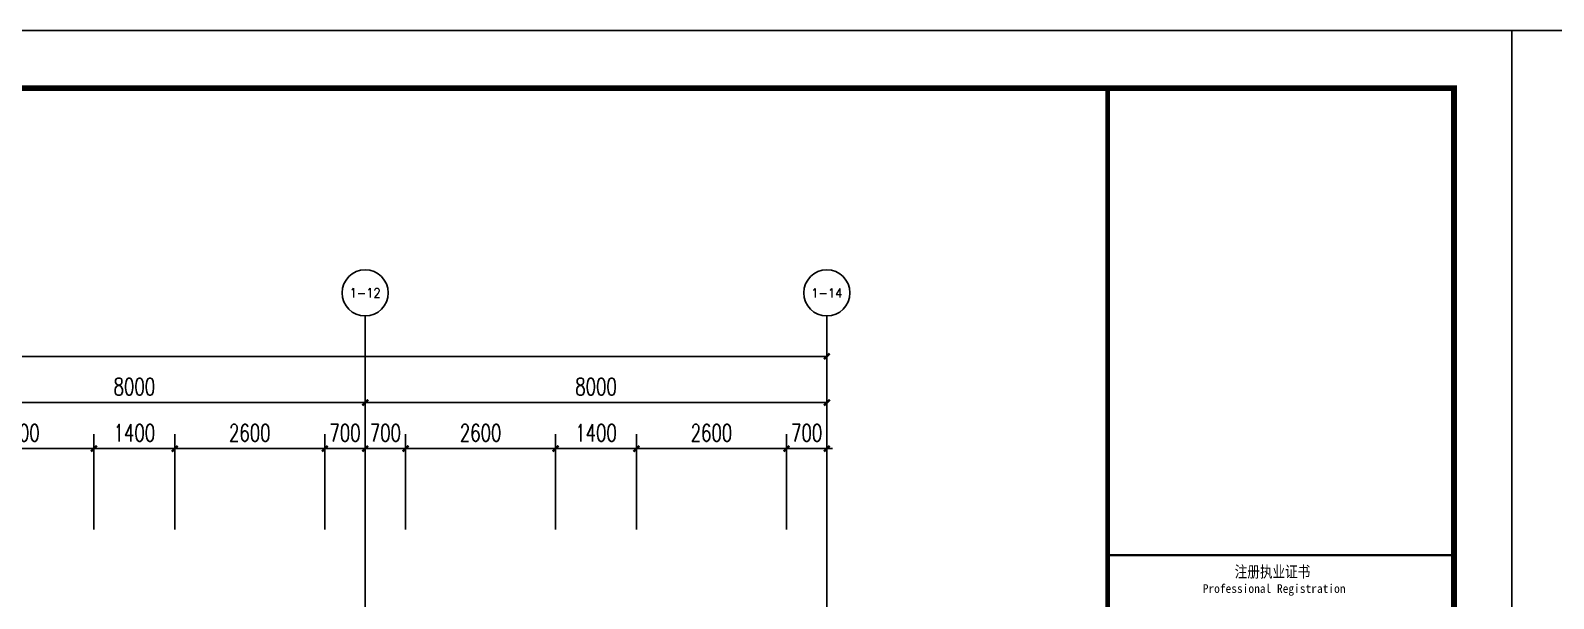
# Model space of a CAD drawing. Extents: x -6243262 to 3079315, y -2914302 to 172723.
# Drawn here: x -2521850 to -2495458, y -701201 to -691350 of the extents above; entities that cross this region are included whole.
import ezdxf
from ezdxf.enums import TextEntityAlignment as Align

# ---------------------------------------------------------------- set-up
doc = ezdxf.new("R2010")
doc.units = 0
doc.header["$LTSCALE"] = 1000
for name, color, linetype in [('AXIS', 3, 'Continuous'), ('AXIS_TEXT', 7, 'Continuous'), ('DOTE', 24, 'Continuous'), ('P-图框', 7, 'Continuous'), ('PUB_DIM', 3, 'Continuous'), ('PUB_TITLE', 4, 'Continuous')]:
    doc.layers.add(name, color=color, linetype=linetype)
doc.styles.add('_TCH_AXIS', font='COMPLEX', dxfattribs={"bigfont": 'GBCBIG'})
doc.styles.add('_TCH_DIM_T3', font='SIMPLEX', dxfattribs={"width": 0.705882, "bigfont": 'GBCBIG'})
doc.styles.add('COMPLEX', font='COMPLEX')
doc.styles.add('STYLE-ARIAL', font='')
doc.styles.add('图签', font='', dxfattribs={"width": 0.66})
doc.styles.get('STYLE-ARIAL').set_extended_font_data('NSimSun')
doc.styles.get('图签').set_extended_font_data('SimSun')
doc.dimstyles.new('_TCH_ARCH&&100', dxfattribs={"dimtxt": 297.5, "dimasz": 100, "dimexe": 250, "dimexo": 300, "dimgap": 126.25, "dimtad": 1, "dimdec": 0, "dimzin": 0, "dimdsep": 46, "dimtxsty": '_TCH_DIM_T3', "dimblk": 'ARCHTICK', "dimcen": 0.09, "dimclrt": 7, "dimazin": 2, "dimtfac": 1, "dimtdec": 0, "dimtix": 1, "dimtmove": 2, "dimatfit": 3, "dimfxl": 0, "dimtolj": 1, "dimtzin": 0, "dimarcsym": 0})

# ---------------------------------------------------------------- blocks, each defined once
blk = doc.blocks.new('TQ-A2')
at = {"layer": 'P-图框'}
for points, const_width in [([(-6000, 40000), (-6000, 0)], 80), ([(-6000, 31900), (0, 31900)], 40)]:
    blk.add_lwpolyline(points, dxfattribs=dict(at, const_width=const_width))
blk.add_lwpolyline([(-6000, 31900), (-6000, 0), (0, 0), (0, 31900)], close=True, dxfattribs=at)
for s, height, style, width, p in [('注册执业证书', 200, '图签', 0.8, (-3145, 31616)), ('Professional Registration', 150, 'STYLE-ARIAL', 0.97, (-3117, 31323))]:
    blk.add_text(s, height=height, dxfattribs=dict(at, style=style, width=width)).set_placement(p, align=Align.MIDDLE_CENTER)
blk = doc.blocks.new('_AXISO')
at = {"color": 0}
blk.add_circle((0, 0), 0.5, dxfattribs=at)
at = {"layer": 'AXIS_TEXT', "color": 0, "style": 'COMPLEX', "width": 1.041667}
blk.add_attdef('A', text='', height=0.56, dxfattribs=at).set_placement((-0.25, -0.28), (0.25, -0.28), align=Align.FIT)
blk = doc.blocks.new('_ArchTick')
at = {"color": 0, "linetype": 'ByBlock', "const_width": 0.4}
blk.add_lwpolyline([(-0.5, -0.5), (0.5, 0.5)], dxfattribs=at)
blk = doc.blocks.new('*D1028')
at = {"layer": 'Defpoints', "color": 0, "transparency": 16777216}
for p in [(-2508050, -698602), (-2508750, -700302), (-2508050, -700302)]:
    blk.add_point(p, dxfattribs=at)
at = {"layer": 'PUB_DIM', "color": 0, "lineweight": -2, "transparency": 16777216}
for p, q in [((-2508750, -698602), (-2508850, -698602)), ((-2508750, -700002), (-2508750, -698352)), ((-2508750, -698602), (-2508050, -698602)), ((-2508050, -700002), (-2508050, -698352)), ((-2508050, -698602), (-2507950, -698602))]:
    blk.add_line(p, q, dxfattribs=at)
at = {"layer": 'PUB_DIM', "color": 0, "lineweight": -2, "transparency": 16777216, "xscale": 100, "yscale": 100, "zscale": 100}
blk.add_blockref('_ArchTick', (-2508750, -698602), dxfattribs=at)
at = {"layer": 'PUB_DIM', "color": 0, "lineweight": -2, "transparency": 16777216, "xscale": 100, "yscale": 100, "zscale": 100, "rotation": 180}
blk.add_blockref('_ArchTick', (-2508050, -698602), dxfattribs=at)
at = {"layer": 'PUB_DIM', "color": 7, "transparency": 16777216, "insert": (-2508400, -698327), "char_height": 297.5, "attachment_point": 5, "style": '_TCH_DIM_T3'}
blk.add_mtext('\\A1;700', dxfattribs=at)
blk = doc.blocks.new('*D1029')
at = {"layer": 'Defpoints', "color": 0, "transparency": 16777216}
for p in [(-2508750, -698602), (-2511350, -700302), (-2508750, -700302)]:
    blk.add_point(p, dxfattribs=at)
at = {"layer": 'PUB_DIM', "color": 0, "lineweight": -2, "transparency": 16777216}
for p, q in [((-2511350, -700002), (-2511350, -698352)), ((-2511350, -698602), (-2508750, -698602)), ((-2508750, -700002), (-2508750, -698352))]:
    blk.add_line(p, q, dxfattribs=at)
at = {"layer": 'PUB_DIM', "color": 0, "lineweight": -2, "transparency": 16777216, "xscale": 100, "yscale": 100, "zscale": 100, "rotation": 180}
blk.add_blockref('_ArchTick', (-2511350, -698602), dxfattribs=at)
at = {"layer": 'PUB_DIM', "color": 0, "lineweight": -2, "transparency": 16777216, "xscale": 100, "yscale": 100, "zscale": 100}
blk.add_blockref('_ArchTick', (-2508750, -698602), dxfattribs=at)
at = {"layer": 'PUB_DIM', "color": 7, "transparency": 16777216, "insert": (-2510050, -698327), "char_height": 297.5, "attachment_point": 5, "style": '_TCH_DIM_T3'}
blk.add_mtext('\\A1;2600', dxfattribs=at)
blk = doc.blocks.new('*D1030')
at = {"layer": 'Defpoints', "color": 0, "transparency": 16777216}
for p in [(-2511350, -698602), (-2512750, -700302), (-2511350, -700302)]:
    blk.add_point(p, dxfattribs=at)
at = {"layer": 'PUB_DIM', "color": 0, "lineweight": -2, "transparency": 16777216}
for p, q in [((-2512750, -700002), (-2512750, -698352)), ((-2512750, -698602), (-2511350, -698602)), ((-2511350, -700002), (-2511350, -698352))]:
    blk.add_line(p, q, dxfattribs=at)
at = {"layer": 'PUB_DIM', "color": 0, "lineweight": -2, "transparency": 16777216, "xscale": 100, "yscale": 100, "zscale": 100, "rotation": 180}
blk.add_blockref('_ArchTick', (-2512750, -698602), dxfattribs=at)
at = {"layer": 'PUB_DIM', "color": 0, "lineweight": -2, "transparency": 16777216, "xscale": 100, "yscale": 100, "zscale": 100}
blk.add_blockref('_ArchTick', (-2511350, -698602), dxfattribs=at)
at = {"layer": 'PUB_DIM', "color": 7, "transparency": 16777216, "insert": (-2512050, -698327), "char_height": 297.5, "attachment_point": 5, "style": '_TCH_DIM_T3'}
blk.add_mtext('\\A1;1400', dxfattribs=at)
blk = doc.blocks.new('*D1031')
at = {"layer": 'Defpoints', "color": 0, "transparency": 16777216}
for p in [(-2512750, -698602), (-2515350, -700302), (-2512750, -700302)]:
    blk.add_point(p, dxfattribs=at)
at = {"layer": 'PUB_DIM', "color": 0, "lineweight": -2, "transparency": 16777216}
for p, q in [((-2515350, -700002), (-2515350, -698352)), ((-2515350, -698602), (-2512750, -698602)), ((-2512750, -700002), (-2512750, -698352))]:
    blk.add_line(p, q, dxfattribs=at)
at = {"layer": 'PUB_DIM', "color": 0, "lineweight": -2, "transparency": 16777216, "xscale": 100, "yscale": 100, "zscale": 100, "rotation": 180}
blk.add_blockref('_ArchTick', (-2515350, -698602), dxfattribs=at)
at = {"layer": 'PUB_DIM', "color": 0, "lineweight": -2, "transparency": 16777216, "xscale": 100, "yscale": 100, "zscale": 100}
blk.add_blockref('_ArchTick', (-2512750, -698602), dxfattribs=at)
at = {"layer": 'PUB_DIM', "color": 7, "transparency": 16777216, "insert": (-2514050, -698327), "char_height": 297.5, "attachment_point": 5, "style": '_TCH_DIM_T3'}
blk.add_mtext('\\A1;2600', dxfattribs=at)
blk = doc.blocks.new('*D1032')
at = {"layer": 'Defpoints', "color": 0, "transparency": 16777216}
for p in [(-2515350, -698602), (-2516050, -700302), (-2515350, -700302)]:
    blk.add_point(p, dxfattribs=at)
at = {"layer": 'PUB_DIM', "color": 0, "lineweight": -2, "transparency": 16777216}
for p, q in [((-2516050, -698602), (-2516150, -698602)), ((-2516050, -700002), (-2516050, -698352)), ((-2516050, -698602), (-2515350, -698602)), ((-2515350, -700002), (-2515350, -698352)), ((-2515350, -698602), (-2515250, -698602))]:
    blk.add_line(p, q, dxfattribs=at)
at = {"layer": 'PUB_DIM', "color": 0, "lineweight": -2, "transparency": 16777216, "xscale": 100, "yscale": 100, "zscale": 100}
blk.add_blockref('_ArchTick', (-2516050, -698602), dxfattribs=at)
at = {"layer": 'PUB_DIM', "color": 0, "lineweight": -2, "transparency": 16777216, "xscale": 100, "yscale": 100, "zscale": 100, "rotation": 180}
blk.add_blockref('_ArchTick', (-2515350, -698602), dxfattribs=at)
at = {"layer": 'PUB_DIM', "color": 7, "transparency": 16777216, "insert": (-2515700, -698327), "char_height": 297.5, "attachment_point": 5, "style": '_TCH_DIM_T3'}
blk.add_mtext('\\A1;700', dxfattribs=at)
blk = doc.blocks.new('*D1033')
at = {"layer": 'Defpoints', "color": 0, "transparency": 16777216}
for p in [(-2516050, -698602), (-2516750, -700302), (-2516050, -700302)]:
    blk.add_point(p, dxfattribs=at)
at = {"layer": 'PUB_DIM', "color": 0, "lineweight": -2, "transparency": 16777216}
for p, q in [((-2516750, -698602), (-2516850, -698602)), ((-2516750, -700002), (-2516750, -698352)), ((-2516750, -698602), (-2516050, -698602)), ((-2516050, -700002), (-2516050, -698352)), ((-2516050, -698602), (-2515950, -698602))]:
    blk.add_line(p, q, dxfattribs=at)
at = {"layer": 'PUB_DIM', "color": 0, "lineweight": -2, "transparency": 16777216, "xscale": 100, "yscale": 100, "zscale": 100}
blk.add_blockref('_ArchTick', (-2516750, -698602), dxfattribs=at)
at = {"layer": 'PUB_DIM', "color": 0, "lineweight": -2, "transparency": 16777216, "xscale": 100, "yscale": 100, "zscale": 100, "rotation": 180}
blk.add_blockref('_ArchTick', (-2516050, -698602), dxfattribs=at)
at = {"layer": 'PUB_DIM', "color": 7, "transparency": 16777216, "insert": (-2516400, -698327), "char_height": 297.5, "attachment_point": 5, "style": '_TCH_DIM_T3'}
blk.add_mtext('\\A1;700', dxfattribs=at)
blk = doc.blocks.new('*D1034')
at = {"layer": 'Defpoints', "color": 0, "transparency": 16777216}
for p in [(-2516750, -698602), (-2519350, -700302), (-2516750, -700302)]:
    blk.add_point(p, dxfattribs=at)
at = {"layer": 'PUB_DIM', "color": 0, "lineweight": -2, "transparency": 16777216}
for p, q in [((-2519350, -700002), (-2519350, -698352)), ((-2519350, -698602), (-2516750, -698602)), ((-2516750, -700002), (-2516750, -698352))]:
    blk.add_line(p, q, dxfattribs=at)
at = {"layer": 'PUB_DIM', "color": 0, "lineweight": -2, "transparency": 16777216, "xscale": 100, "yscale": 100, "zscale": 100, "rotation": 180}
blk.add_blockref('_ArchTick', (-2519350, -698602), dxfattribs=at)
at = {"layer": 'PUB_DIM', "color": 0, "lineweight": -2, "transparency": 16777216, "xscale": 100, "yscale": 100, "zscale": 100}
blk.add_blockref('_ArchTick', (-2516750, -698602), dxfattribs=at)
at = {"layer": 'PUB_DIM', "color": 7, "transparency": 16777216, "insert": (-2518050, -698327), "char_height": 297.5, "attachment_point": 5, "style": '_TCH_DIM_T3'}
blk.add_mtext('\\A1;2600', dxfattribs=at)
blk = doc.blocks.new('*D1035')
at = {"layer": 'Defpoints', "color": 0, "transparency": 16777216}
for p in [(-2519350, -698602), (-2520750, -700302), (-2519350, -700302)]:
    blk.add_point(p, dxfattribs=at)
at = {"layer": 'PUB_DIM', "color": 0, "lineweight": -2, "transparency": 16777216}
for p, q in [((-2520750, -700002), (-2520750, -698352)), ((-2520750, -698602), (-2519350, -698602)), ((-2519350, -700002), (-2519350, -698352))]:
    blk.add_line(p, q, dxfattribs=at)
at = {"layer": 'PUB_DIM', "color": 0, "lineweight": -2, "transparency": 16777216, "xscale": 100, "yscale": 100, "zscale": 100, "rotation": 180}
blk.add_blockref('_ArchTick', (-2520750, -698602), dxfattribs=at)
at = {"layer": 'PUB_DIM', "color": 0, "lineweight": -2, "transparency": 16777216, "xscale": 100, "yscale": 100, "zscale": 100}
blk.add_blockref('_ArchTick', (-2519350, -698602), dxfattribs=at)
at = {"layer": 'PUB_DIM', "color": 7, "transparency": 16777216, "insert": (-2520050, -698327), "char_height": 297.5, "attachment_point": 5, "style": '_TCH_DIM_T3'}
blk.add_mtext('\\A1;1400', dxfattribs=at)
blk = doc.blocks.new('*D1036')
at = {"layer": 'Defpoints', "color": 0, "transparency": 16777216}
for p in [(-2520750, -698602), (-2523350, -700302), (-2520750, -700302)]:
    blk.add_point(p, dxfattribs=at)
at = {"layer": 'PUB_DIM', "color": 0, "lineweight": -2, "transparency": 16777216}
for p, q in [((-2523350, -700002), (-2523350, -698352)), ((-2523350, -698602), (-2520750, -698602)), ((-2520750, -700002), (-2520750, -698352))]:
    blk.add_line(p, q, dxfattribs=at)
at = {"layer": 'PUB_DIM', "color": 0, "lineweight": -2, "transparency": 16777216, "xscale": 100, "yscale": 100, "zscale": 100, "rotation": 180}
blk.add_blockref('_ArchTick', (-2523350, -698602), dxfattribs=at)
at = {"layer": 'PUB_DIM', "color": 0, "lineweight": -2, "transparency": 16777216, "xscale": 100, "yscale": 100, "zscale": 100}
blk.add_blockref('_ArchTick', (-2520750, -698602), dxfattribs=at)
at = {"layer": 'PUB_DIM', "color": 7, "transparency": 16777216, "insert": (-2522050, -698327), "char_height": 297.5, "attachment_point": 5, "style": '_TCH_DIM_T3'}
blk.add_mtext('\\A1;2600', dxfattribs=at)
blk = doc.blocks.new('*D1324')
at = {"layer": 'AXIS', "color": 0, "lineweight": -2, "transparency": 16777216}
for p, q in [((-2516050, -700002), (-2516050, -697552)), ((-2508050, -700002), (-2508050, -697552)), ((-2516050, -697802), (-2508050, -697802))]:
    blk.add_line(p, q, dxfattribs=at)
at = {"layer": 'Defpoints', "color": 0, "transparency": 16777216}
for p in [(-2508050, -697802), (-2516050, -700302), (-2508050, -700302)]:
    blk.add_point(p, dxfattribs=at)
at = {"layer": 'AXIS', "color": 0, "lineweight": -2, "transparency": 16777216, "xscale": 100, "yscale": 100, "zscale": 100, "rotation": 180}
blk.add_blockref('_ArchTick', (-2516050, -697802), dxfattribs=at)
at = {"layer": 'AXIS', "color": 0, "lineweight": -2, "transparency": 16777216, "xscale": 100, "yscale": 100, "zscale": 100}
blk.add_blockref('_ArchTick', (-2508050, -697802), dxfattribs=at)
at = {"layer": 'AXIS', "color": 7, "transparency": 16777216, "insert": (-2512050, -697527), "char_height": 297.5, "attachment_point": 5, "style": '_TCH_DIM_T3'}
blk.add_mtext('\\A1;8000', dxfattribs=at)
blk = doc.blocks.new('*D1325')
at = {"layer": 'AXIS', "color": 0, "lineweight": -2, "transparency": 16777216}
for p, q in [((-2524050, -700002), (-2524050, -697552)), ((-2516050, -700002), (-2516050, -697552)), ((-2524050, -697802), (-2516050, -697802))]:
    blk.add_line(p, q, dxfattribs=at)
at = {"layer": 'Defpoints', "color": 0, "transparency": 16777216}
for p in [(-2516050, -697802), (-2524050, -700302), (-2516050, -700302)]:
    blk.add_point(p, dxfattribs=at)
at = {"layer": 'AXIS', "color": 0, "lineweight": -2, "transparency": 16777216, "xscale": 100, "yscale": 100, "zscale": 100, "rotation": 180}
blk.add_blockref('_ArchTick', (-2524050, -697802), dxfattribs=at)
at = {"layer": 'AXIS', "color": 0, "lineweight": -2, "transparency": 16777216, "xscale": 100, "yscale": 100, "zscale": 100}
blk.add_blockref('_ArchTick', (-2516050, -697802), dxfattribs=at)
at = {"layer": 'AXIS', "color": 7, "transparency": 16777216, "insert": (-2520050, -697527), "char_height": 297.5, "attachment_point": 5, "style": '_TCH_DIM_T3'}
blk.add_mtext('\\A1;8000', dxfattribs=at)
blk = doc.blocks.new('*D1331')
at = {"layer": 'AXIS', "color": 0, "lineweight": -2, "transparency": 16777216}
for p, q in [((-2548050, -700002), (-2548050, -696752)), ((-2508050, -700002), (-2508050, -696752)), ((-2548050, -697002), (-2508050, -697002))]:
    blk.add_line(p, q, dxfattribs=at)
at = {"layer": 'Defpoints', "color": 0, "transparency": 16777216}
for p in [(-2508050, -697002), (-2548050, -700302), (-2508050, -700302)]:
    blk.add_point(p, dxfattribs=at)
at = {"layer": 'AXIS', "color": 0, "lineweight": -2, "transparency": 16777216, "xscale": 100, "yscale": 100, "zscale": 100, "rotation": 180}
blk.add_blockref('_ArchTick', (-2548050, -697002), dxfattribs=at)
at = {"layer": 'AXIS', "color": 0, "lineweight": -2, "transparency": 16777216, "xscale": 100, "yscale": 100, "zscale": 100}
blk.add_blockref('_ArchTick', (-2508050, -697002), dxfattribs=at)
at = {"layer": 'AXIS', "color": 7, "transparency": 16777216, "insert": (-2528050, -696727), "char_height": 297.5, "attachment_point": 5, "style": '_TCH_DIM_T3'}
blk.add_mtext('\\A1;40000', dxfattribs=at)

msp = doc.modelspace()

# ---------------------------------------------------------------- linework, layer by layer
at = {"layer": 'AXIS'}
for p, q in [((-2516050.4, -700301.6), (-2516050.4, -696301.6)), ((-2508050.4, -700301.6), (-2508050.4, -696301.6))]:
    msp.add_line(p, q, dxfattribs=at)
at = {"layer": 'DOTE'}
for p, q in [((-2516050.4, -721001.6), (-2516050.4, -700301.6)), ((-2508050.4, -721001.6), (-2508050.4, -700301.6))]:
    msp.add_line(p, q, dxfattribs=at)
at = {"layer": 'PUB_TITLE'}
for points in [[(-2555582.9, -733350.5), (-2496182.9, -733350.5), (-2496182.9, -691350.5), (-2555582.9, -691350.5)], [(-2496182.9, -733350.5), (-2436782.9, -733350.5), (-2436782.9, -691350.5), (-2496182.9, -691350.5)]]:
    msp.add_lwpolyline(points, close=True, dxfattribs=at)
at = {"layer": 'PUB_TITLE', "const_width": 100}
msp.add_lwpolyline([(-2554082.9, -732350.5), (-2497182.9, -732350.5), (-2497182.9, -692350.5), (-2554082.9, -692350.5)], close=True, dxfattribs=at)

# ---------------------------------------------------------------- block references
at = {"layer": 'AXIS', "color": 8}
ref = msp.add_blockref('_AXISO', (-2516050.4, -695901.6), dxfattribs=dict(at, xscale=800, yscale=800, zscale=800))
ref.add_attrib('A', '1-12', dxfattribs={"layer": 'AXIS_TEXT', "height": 160.91, "style": '_TCH_AXIS'}).set_placement((-2516318.6, -695982), (-2515782.2, -695982), align=Align.FIT)
ref = msp.add_blockref('_AXISO', (-2508050.4, -695901.6), dxfattribs=dict(at, xscale=800, yscale=800, zscale=800))
ref.add_attrib('A', '1-14', dxfattribs={"layer": 'AXIS_TEXT', "height": 156.8, "style": '_TCH_AXIS'}).set_placement((-2508319.2, -695980), (-2507781.6, -695980), align=Align.FIT)
at = {"layer": 'P-图框'}
msp.add_blockref('TQ-A2', (-2497182.9, -732350.5), dxfattribs=at)

# ---------------------------------------------------------------- dimensions: what is measured, and where the dimension line sits
at = {"layer": 'AXIS'}
for p1, p2, distance, picture, middle in [((-2548050.4, -700301.6), (-2508050.4, -700301.6), 3300, '*D1331', (-2528050.4, -696726.6)), ((-2524050.4, -700301.6), (-2516050.4, -700301.6), 2500, '*D1325', (-2520050.4, -697526.6)), ((-2516050.4, -700301.6), (-2508050.4, -700301.6), 2500, '*D1324', (-2512050.4, -697526.6))]:
    dim = msp.add_aligned_dim(p1=p1, p2=p2, distance=distance, dimstyle='_TCH_ARCH&&100', dxfattribs=at)
    dim.commit()
    dim.dimension.update_dxf_attribs({"geometry": picture, "text_midpoint": middle})
at = {"layer": 'PUB_DIM'}
for p1, p2, picture, middle in [((-2523350.4, -700301.6), (-2520750.4, -700301.6), '*D1036', (-2522050.4, -698326.6)), ((-2520750.4, -700301.6), (-2519350.4, -700301.6), '*D1035', (-2520050.4, -698326.6)), ((-2519350.4, -700301.6), (-2516750.4, -700301.6), '*D1034', (-2518050.4, -698326.6)), ((-2516750.4, -700301.6), (-2516050.4, -700301.6), '*D1033', (-2516400.4, -698326.6)), ((-2516050.4, -700301.6), (-2515350.4, -700301.6), '*D1032', (-2515700.4, -698326.6)), ((-2515350.4, -700301.6), (-2512750.4, -700301.6), '*D1031', (-2514050.4, -698326.6)), ((-2512750.4, -700301.6), (-2511350.4, -700301.6), '*D1030', (-2512050.4, -698326.6)), ((-2511350.4, -700301.6), (-2508750.4, -700301.6), '*D1029', (-2510050.4, -698326.6)), ((-2508750.4, -700301.6), (-2508050.4, -700301.6), '*D1028', (-2508400.4, -698326.6))]:
    dim = msp.add_aligned_dim(p1=p1, p2=p2, distance=1700, dimstyle='_TCH_ARCH&&100', dxfattribs=at)
    dim.commit()
    dim.dimension.update_dxf_attribs({"geometry": picture, "text_midpoint": middle})

doc.saveas('drawing.dxf')
